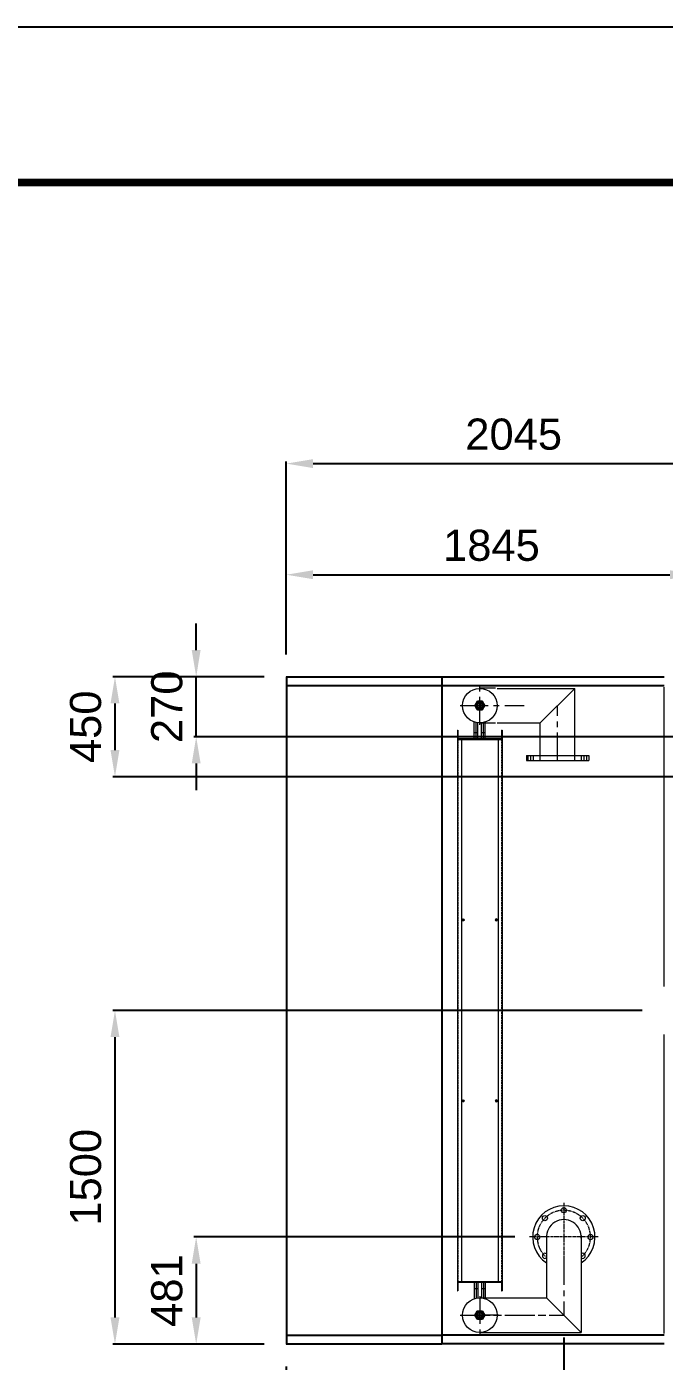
# Model space of a CAD drawing. Header units: millimetres. Extents: x -662366 to 32042, y -139401 to 24090.
# Drawn here: x 10361 to 13228, y 18091 to 24090 of the extents above; entities that cross this region are included whole.
import ezdxf

# ---------------------------------------------------------------- set-up
doc = ezdxf.new("R2010")
doc.units = ezdxf.units.MM
doc.linetypes.add('CENTER', pattern=[2, 1.25, -0.25, 0.25, -0.25])
doc.linetypes.add('HIDDEN', pattern=[0.375, 0.25, -0.125])
doc.layers.add('냉각탑_form', color=1, linetype='Continuous')
doc.styles.get("Standard").update_dxf_attribs({"font": 'arial.ttf'})
doc.dimstyles.new('1.40', dxfattribs={"dimscale": 20, "dimtxt": 1.5, "dimasz": 1, "dimexe": 0.5, "dimexo": 0.5, "dimgap": 0.5, "dimtad": 1, "dimdec": 0, "dimzin": 0, "dimdsep": 46, "dimtxsty": 'Standard', "dimcen": 0, "dimclrd": 2, "dimclre": 2, "dimclrt": 3, "dimadec": 0, "dimazin": 0, "dimtfac": 1, "dimtdec": 0, "dimtmove": 0, "dimatfit": 0, "dimfxl": 1, "dimtolj": 1, "dimtzin": 0, "dimlwd": -1, "dimlwe": -1, "dimarcsym": 0})

# ---------------------------------------------------------------- blocks, each defined once
blk = doc.blocks.new('*D279')
at = {"color": 2, "transparency": 16777216}
for p, q in [((12776.4, 18197.9), (12776.4, 17716.4)), ((11528.4, 18067.9), (11528.4, 17716.4)), ((12656.4, 17726.4), (11648.4, 17726.4))]:
    blk.add_line(p, q, dxfattribs=at)
for points in [[(11648.4, 17746.4), (11648.4, 17706.4), (11528.4, 17726.4)], [(12656.4, 17746.4), (12656.4, 17706.4), (12776.4, 17726.4)]]:
    blk.add_solid(points, dxfattribs=at)
at = {"layer": 'Defpoints', "color": 0, "transparency": 16777216}
for p in [(12776.4, 18297.9), (11528.4, 18167.9), (11528.4, 17726.4)]:
    blk.add_point(p, dxfattribs=at)
at = {"color": 3, "lineweight": 5, "transparency": 16777216, "insert": (12152.4, 17857.9), "char_height": 140, "attachment_point": 5}
blk.add_mtext('\\A1;1248', dxfattribs=at)
blk = doc.blocks.new('*D277')
at = {"color": 2, "transparency": 16777216}
for p, q in [((12556.4, 18649.4), (11113, 18649.4)), ((11123, 18529.4), (11123, 18287.9)), ((11428.4, 18167.9), (11113, 18167.9))]:
    blk.add_line(p, q, dxfattribs=at)
for points in [[(11103, 18529.4), (11143, 18529.4), (11123, 18649.4)], [(11103, 18287.9), (11143, 18287.9), (11123, 18167.9)]]:
    blk.add_solid(points, dxfattribs=at)
at = {"layer": 'Defpoints', "color": 0, "transparency": 16777216}
for p in [(12656.4, 18649.4), (11123, 18167.9), (11528.4, 18167.9)]:
    blk.add_point(p, dxfattribs=at)
at = {"color": 3, "lineweight": 5, "transparency": 16777216, "insert": (10991.5, 18408.6), "char_height": 140, "attachment_point": 5, "rotation": 90}
blk.add_mtext('\\A1;481', dxfattribs=at)
blk = doc.blocks.new('*D278')
at = {"color": 2, "transparency": 16777216}
for p, q in [((13128.4, 19667.8), (10747.8, 19667.8)), ((10757.8, 19547.8), (10757.8, 18287.9)), ((11428.4, 18167.9), (10747.8, 18167.9))]:
    blk.add_line(p, q, dxfattribs=at)
for points in [[(10737.8, 19547.8), (10777.8, 19547.8), (10757.8, 19667.8)], [(10737.8, 18287.9), (10777.8, 18287.9), (10757.8, 18167.9)]]:
    blk.add_solid(points, dxfattribs=at)
at = {"layer": 'Defpoints', "color": 0, "transparency": 16777216}
for p in [(13228.4, 19667.8), (10757.8, 18167.9), (11528.4, 18167.9)]:
    blk.add_point(p, dxfattribs=at)
at = {"color": 3, "lineweight": 5, "transparency": 16777216, "insert": (10626.3, 18917.9), "char_height": 140, "attachment_point": 5, "rotation": 90}
blk.add_mtext('\\A1;1500', dxfattribs=at)
blk = doc.blocks.new('*D287')
at = {"color": 2, "transparency": 16777216}
for p, q in [((13443.6, 19353.3), (13443.6, 17286.9)), ((11528.4, 18067.9), (11528.4, 17286.9)), ((13323.6, 17296.9), (11648.4, 17296.9))]:
    blk.add_line(p, q, dxfattribs=at)
for points in [[(11648.4, 17316.9), (11648.4, 17276.9), (11528.4, 17296.9)], [(13323.6, 17316.9), (13323.6, 17276.9), (13443.6, 17296.9)]]:
    blk.add_solid(points, dxfattribs=at)
at = {"layer": 'Defpoints', "color": 0, "transparency": 16777216}
for p in [(13443.6, 19453.3), (11528.4, 18167.9), (11528.4, 17296.9)]:
    blk.add_point(p, dxfattribs=at)
at = {"color": 3, "lineweight": 5, "transparency": 16777216, "insert": (12486, 17428.3), "char_height": 140, "attachment_point": 5}
blk.add_mtext('\\A1;1915', dxfattribs=at)
blk = doc.blocks.new('*D288')
at = {"color": 2, "transparency": 16777216}
for p, q in [((11123, 21287.9), (11123, 21407.9)), ((11428.4, 21167.9), (11113, 21167.9)), ((11123, 20897.9), (11123, 21167.9)), ((13273.4, 20897.9), (11113, 20897.9)), ((11123, 20777.9), (11123, 20657.9))]:
    blk.add_line(p, q, dxfattribs=at)
for points in [[(11103, 21287.9), (11143, 21287.9), (11123, 21167.9)], [(11103, 20777.9), (11143, 20777.9), (11123, 20897.9)]]:
    blk.add_solid(points, dxfattribs=at)
at = {"layer": 'Defpoints', "color": 0, "transparency": 16777216}
for p in [(11123, 21167.9), (11528.4, 21167.9), (13373.4, 20897.9)]:
    blk.add_point(p, dxfattribs=at)
at = {"color": 3, "lineweight": 5, "transparency": 16777216, "insert": (10991.5, 21032.9), "char_height": 140, "attachment_point": 5, "rotation": 90}
blk.add_mtext('\\A1;270', dxfattribs=at)
blk = doc.blocks.new('*D289')
at = {"color": 2, "transparency": 16777216}
for p, q in [((11428.4, 21167.9), (10747.8, 21167.9)), ((10757.8, 21047.9), (10757.8, 20837.9)), ((13273.4, 20717.9), (10747.8, 20717.9))]:
    blk.add_line(p, q, dxfattribs=at)
for points in [[(10737.8, 21047.9), (10777.8, 21047.9), (10757.8, 21167.9)], [(10737.8, 20837.9), (10777.8, 20837.9), (10757.8, 20717.9)]]:
    blk.add_solid(points, dxfattribs=at)
at = {"layer": 'Defpoints', "color": 0, "transparency": 16777216}
for p in [(11528.4, 21167.9), (10757.8, 20717.9), (13373.4, 20717.9)]:
    blk.add_point(p, dxfattribs=at)
at = {"color": 3, "lineweight": 5, "transparency": 16777216, "insert": (10626.3, 20942.9), "char_height": 140, "attachment_point": 5, "rotation": 90}
blk.add_mtext('\\A1;450', dxfattribs=at)
blk = doc.blocks.new('*D290')
at = {"color": 2, "transparency": 16777216}
for p, q in [((11528.4, 21267.9), (11528.4, 21636.5)), ((11648.4, 21626.5), (13253.4, 21626.5)), ((13373.4, 20997.9), (13373.4, 21636.5))]:
    blk.add_line(p, q, dxfattribs=at)
for points in [[(11648.4, 21646.5), (11648.4, 21606.5), (11528.4, 21626.5)], [(13253.4, 21646.5), (13253.4, 21606.5), (13373.4, 21626.5)]]:
    blk.add_solid(points, dxfattribs=at)
at = {"layer": 'Defpoints', "color": 0, "transparency": 16777216}
for p in [(13373.4, 21626.5), (11528.4, 21167.9), (13373.4, 20897.9)]:
    blk.add_point(p, dxfattribs=at)
at = {"color": 3, "lineweight": 5, "transparency": 16777216, "insert": (12450.9, 21757.9), "char_height": 140, "attachment_point": 5}
blk.add_mtext('\\A1;1845', dxfattribs=at)
blk = doc.blocks.new('*D291')
at = {"color": 2, "transparency": 16777216}
for p, q in [((11528.4, 21267.9), (11528.4, 22136)), ((11648.4, 22126), (13453.4, 22126)), ((13573.4, 20817.9), (13573.4, 22136))]:
    blk.add_line(p, q, dxfattribs=at)
for points in [[(11648.4, 22146), (11648.4, 22106), (11528.4, 22126)], [(13453.4, 22146), (13453.4, 22106), (13573.4, 22126)]]:
    blk.add_solid(points, dxfattribs=at)
at = {"layer": 'Defpoints', "color": 0, "transparency": 16777216}
for p in [(13573.4, 22126), (11528.4, 21167.9), (13573.4, 20717.9)]:
    blk.add_point(p, dxfattribs=at)
at = {"color": 3, "lineweight": 5, "transparency": 16777216, "insert": (12550.9, 22257.5), "char_height": 140, "attachment_point": 5}
blk.add_mtext('\\A1;2045', dxfattribs=at)
blk = doc.blocks.new('A$C019E714B')
at = {"color": 1, "linetype": 'CENTER', "ltscale": 0.5}
for p, q in [((0, 20.8), (36, 20.8)), ((18, 0), (18, 41.6))]:
    blk.add_line(p, q, dxfattribs=at)
at = {"ltscale": 0.5}
blk.add_lwpolyline([(0, 10.4), (18, 0), (36, 10.4), (36, 31.2), (18, 41.6), (0, 31.2)], close=True, dxfattribs=at)
for radius in [18, 13]:
    blk.add_circle((18, 20.8), radius, dxfattribs=at)
blk = doc.blocks.new('4')
at = {"lineweight": 20}
for p, q in [((12228.4, 21167.9), (11528.4, 21167.9)), ((11528.4, 21167.9), (11528.4, 18167.9)), ((11531.4, 21167.9), (11531.4, 18167.9)), ((12228.4, 21164.9), (11531.4, 21164.9)), ((12228.4, 21128.9), (11531.4, 21128.9)), ((12228.4, 21125.9), (11531.4, 21125.9)), ((11531.4, 18209.9), (12228.4, 18209.9)), ((11531.4, 18206.9), (12228.4, 18206.9)), ((11528.4, 18167.9), (12228.4, 18167.9)), ((11531.4, 18170.9), (12228.4, 18170.9))]:
    blk.add_line(p, q, dxfattribs=at)
at = {"color": 0, "lineweight": 20}
for p, q in [((13228.4, 21167.9), (12228.4, 21167.9)), ((12228.4, 18167.9), (12228.4, 21167.9)), ((13228.4, 21164.9), (12228.4, 21164.9)), ((13228.4, 21128.9), (12228.4, 21128.9)), ((13228.4, 21125.9), (12228.4, 21125.9)), ((12231.4, 18167.9), (12231.4, 21167.9)), ((13228.4, 18209.9), (12228.4, 18209.9)), ((13228.4, 18206.9), (12228.4, 18206.9)), ((13228.4, 18170.9), (12228.4, 18170.9)), ((13228.4, 18167.9), (12228.4, 18167.9))]:
    blk.add_line(p, q, dxfattribs=at)
at = {"color": 1, "linetype": 'CENTER', "lineweight": 20, "ltscale": 100}
for p, q in [((12398.4, 20952.2), (12398.4, 21123.6)), ((12310.5, 21037.9), (12598.4, 21037.9)), ((12748.4, 20791.9), (12748.4, 21037.9)), ((12381.9, 20889.9), (12381.9, 20961.9)), ((12414.9, 20889.9), (12414.9, 20961.9)), ((12328.7, 20074.6), (12318.1, 20074.6)), ((12323.4, 20079.9), (12323.4, 20069.2)), ((12468.1, 20074.6), (12478.7, 20074.6)), ((12473.4, 20079.9), (12473.4, 20069.2)), ((12328.7, 19261.2), (12318.1, 19261.2)), ((12323.4, 19266.5), (12323.4, 19255.9)), ((12468.1, 19261.2), (12478.7, 19261.2)), ((12473.4, 19266.5), (12473.4, 19255.9)), ((12776.4, 18558.9), (12776.4, 18297.9)), ((12381.9, 18445.9), (12381.9, 18373.9)), ((12414.9, 18445.9), (12414.9, 18373.9)), ((12398.4, 18383.6), (12398.4, 18212.2)), ((12310.5, 18297.9), (12776.4, 18297.9)), ((12320.6, 18297.9), (12776.4, 18297.9))]:
    blk.add_line(p, q, dxfattribs=at)
at = {"color": 7, "lineweight": 20, "ltscale": 6.38005e-06}
blk.add_line((13228.4, 21120.4), (13228.4, 21120.4), dxfattribs=at)
at = {"color": 7, "lineweight": 20}
for p, q in [((13228.4, 19776), (13228.4, 21120.4)), ((13228.4, 18215.4), (13228.4, 19559.7))]:
    blk.add_line(p, q, dxfattribs=at)
at = {"lineweight": 20, "ltscale": 30}
for p, q in [((12402.4, 21115.9), (12398.4, 21115.7)), ((12469.8, 21115.9), (12398.4, 21115.9)), ((12476.2, 21115.7), (12826.2, 21115.7)), ((12826.2, 21115.7), (12670.6, 20960.1)), ((12826.2, 20791.9), (12826.2, 21115.7)), ((12373.9, 20889.9), (12373.9, 20964.1)), ((12389.9, 20889.9), (12389.9, 20960.6)), ((12402.4, 20959.9), (12398.4, 20960.1)), ((12469.8, 20959.9), (12398.4, 20959.9)), ((12406.9, 20889.9), (12406.9, 20960.6)), ((12422.9, 20889.9), (12422.9, 20964.1)), ((12476.2, 20960.1), (12670.6, 20960.1)), ((12670.6, 20791.9), (12670.6, 20960.1)), ((12298.4, 20927.9), (12300.4, 20927.9)), ((12298.4, 20927.9), (12298.4, 18407.9)), ((12298.4, 20887.9), (12498.4, 20887.9)), ((12298.4, 20885.9), (12498.4, 20885.9)), ((12300.4, 20927.9), (12300.4, 20889.9)), ((12300.4, 20889.9), (12496.4, 20889.9)), ((12316.4, 20885.9), (12316.4, 18449.9)), ((12373.9, 20917.9), (12389.9, 20917.9)), ((12406.9, 20917.9), (12422.9, 20917.9)), ((12480.4, 20885.9), (12480.4, 18449.9)), ((12496.4, 20927.9), (12498.4, 20927.9)), ((12496.4, 20927.9), (12496.4, 20889.9)), ((12498.4, 20927.9), (12498.4, 18407.9)), ((12665.8, 20813.9), (12831, 20813.9)), ((12698.6, 18656.7), (12698.6, 18375.7)), ((12854.2, 18656.7), (12854.2, 18220.1)), ((12298.4, 18449.9), (12498.4, 18449.9)), ((12298.4, 18447.9), (12498.4, 18447.9)), ((12300.4, 18445.9), (12496.4, 18445.9)), ((12300.4, 18445.9), (12300.4, 18407.9)), ((12373.9, 18445.9), (12373.9, 18371.7)), ((12389.9, 18445.9), (12389.9, 18375.2)), ((12406.9, 18445.9), (12406.9, 18375.2)), ((12422.9, 18445.9), (12422.9, 18371.7)), ((12496.4, 18445.9), (12496.4, 18407.9)), ((12298.4, 18407.9), (12300.4, 18407.9)), ((12373.9, 18417.9), (12389.9, 18417.9)), ((12402.4, 18375.9), (12398.4, 18375.7)), ((12398.4, 18375.7), (12698.6, 18375.7)), ((12405.7, 18375.9), (12402.4, 18375.9)), ((12406.9, 18417.9), (12422.9, 18417.9)), ((12496.4, 18407.9), (12498.4, 18407.9)), ((12854.2, 18220.1), (12698.6, 18375.7)), ((12402.4, 18219.9), (12398.4, 18220.1)), ((12398.4, 18220.1), (12854.2, 18220.1))]:
    blk.add_line(p, q, dxfattribs=at)
at = {"color": 6, "linetype": 'HIDDEN', "lineweight": 20, "ltscale": 30}
for p, q in [((12300.4, 20885.9), (12300.4, 18449.9)), ((12496.4, 20885.9), (12496.4, 18449.9))]:
    blk.add_line(p, q, dxfattribs=at)
at = {"lineweight": 20, "ltscale": 0.5}
for p, q in [((12608.4, 20813.9), (12888.4, 20813.9)), ((12608.4, 20813.9), (12608.4, 20791.9)), ((12608.4, 20791.9), (12888.4, 20791.9)), ((12616.4, 20791.9), (12616.4, 20813.9)), ((12640.4, 20791.9), (12640.4, 20813.9)), ((12856.4, 20791.9), (12856.4, 20813.9)), ((12880.4, 20791.9), (12880.4, 20813.9)), ((12888.4, 20813.9), (12888.4, 20791.9))]:
    blk.add_line(p, q, dxfattribs=at)
at = {"color": 1, "linetype": 'CENTER', "lineweight": 20, "ltscale": 0.5}
for p, q in [((12628.4, 20791.9), (12628.4, 20813.9)), ((12868.4, 20791.9), (12868.4, 20813.9)), ((12484.3, 18297.9), (12398.4, 18297.9))]:
    blk.add_line(p, q, dxfattribs=at)
at = {"color": 1, "linetype": 'CENTER', "lineweight": 20, "ltscale": 10}
for p, q in [((12776.4, 18803.6), (12776.4, 18495.1)), ((12930.7, 18649.4), (12622.1, 18649.4))]:
    blk.add_line(p, q, dxfattribs=at)
at = {"color": 7, "lineweight": 20, "ltscale": 6.38004e-06}
blk.add_line((13228.4, 18215.4), (13228.4, 18215.4), dxfattribs=at)
at = {"lineweight": 20, "ltscale": 30}
for points in [[(12319.5, 20076.8), (12323.4, 20079.1), (12327.3, 20076.8), (12327.3, 20072.3), (12323.4, 20070.1), (12319.5, 20072.3)], [(12477.3, 20076.8), (12473.4, 20079.1), (12469.5, 20076.8), (12469.5, 20072.3), (12473.4, 20070.1), (12477.3, 20072.3)], [(12319.5, 19263.5), (12323.4, 19265.7), (12327.3, 19263.5), (12327.3, 19259), (12323.4, 19256.7), (12319.5, 19259)], [(12477.3, 19263.5), (12473.4, 19265.7), (12469.5, 19263.5), (12469.5, 19259), (12473.4, 19256.7), (12477.3, 19259)]]:
    blk.add_lwpolyline(points, close=True, dxfattribs=at)
for centre, radius in [((12398.4, 21037.9), 77.8), ((12323.4, 20074.6), 4.61), ((12473.4, 20074.6), 4.61), ((12323.4, 19261.2), 4.61), ((12473.4, 19261.2), 4.61), ((12398.4, 18297.9), 77.8)]:
    blk.add_circle(centre, radius, dxfattribs=at)
at = {"color": 0, "lineweight": 20, "ltscale": 30}
for centre in [(12776.4, 18769.4), (12691.5, 18734.2), (12861.3, 18734.2), (12656.4, 18649.4), (12896.4, 18649.4)]:
    blk.add_circle(centre, 11.5, dxfattribs=at)
for centre, radius, start, end in [((12776.4, 18649.4), 140, 303.755, 236.245), ((12776.4, 18649.4), 78, 355.7947, 184.2053), ((12691.5, 18564.5), 11.5, 52.10926, 307.89074), ((12861.3, 18564.5), 11.5, 232.10926, 127.89074)]:
    blk.add_arc(centre, radius, start, end, dxfattribs=at)
at = {"color": 1, "linetype": 'CENTER', "lineweight": 20, "ltscale": 10}
blk.add_arc((12776.4, 18649.4), 120, 310.40979, 229.59021, dxfattribs=at)
at = {"lineweight": 20, "ltscale": 0.5, "rotation": 270}
blk.add_blockref('A$C019E714B', (12377.6, 21055.9), dxfattribs=at)
at = {"lineweight": 20, "ltscale": 0.5, "xscale": -1, "rotation": 270}
blk.add_blockref('A$C019E714B', (12377.6, 18279.9), dxfattribs=at)

msp = doc.modelspace()

# ---------------------------------------------------------------- linework, layer by layer
at = {"layer": 'Defpoints'}
msp.add_lwpolyline([(2635.3, 24090), (32042.5, 24090), (32042.5, 3295), (2635.3, 3295)], close=True, dxfattribs=at)
at = {"layer": '냉각탑_form', "const_width": 35}
msp.add_lwpolyline([(3335.5, 23389.9), (3335.5, 3995.1), (31342.3, 3995.1), (31342.3, 23389.9)], close=True, dxfattribs=at)

# ---------------------------------------------------------------- block references
msp.add_blockref('4', (0, 0))

# ---------------------------------------------------------------- dimensions: what is measured, and where the dimension line sits
at = {"lineweight": 5}
for base, p1, p2, picture, middle in [((13573.4, 22126), (11528.4, 21167.9), (13573.4, 20717.9), '*D291', (12550.9, 22257.5)), ((13373.4, 21626.5), (11528.4, 21167.9), (13373.4, 20897.9), '*D290', (12450.9, 21757.9)), ((11528.4, 17296.9), (13443.6, 19453.3), (11528.4, 18167.9), '*D287', (12486, 17428.3)), ((11528.4, 17726.4), (12776.4, 18297.9), (11528.4, 18167.9), '*D279', (12152.4, 17857.9))]:
    dim = msp.add_linear_dim(base=base, p1=p1, p2=p2, dimstyle='1.40', override={"dimtxt": 7, "dimasz": 6, "dimexo": 5, "dimgap": 3}, dxfattribs=at)
    dim.commit()
    dim.dimension.update_dxf_attribs({"geometry": picture, "text_midpoint": middle})
dim = msp.add_linear_dim(base=(11123, 21167.9), p1=(13373.4, 20897.9), p2=(11528.4, 21167.9), angle=90, dimstyle='1.40', override={"dimtxt": 7, "dimasz": 6, "dimexo": 5, "dimgap": 3}, dxfattribs=at)
dim.commit()
dim.dimension.update_dxf_attribs({"geometry": '*D288', "text_midpoint": (11123, 21032.9), "dimtype": 160})
for base, p1, p2, picture, middle in [((10757.8, 20717.9), (11528.4, 21167.9), (13373.4, 20717.9), '*D289', (10626.3, 20942.9)), ((10757.8, 18167.9), (13228.4, 19667.8), (11528.4, 18167.9), '*D278', (10626.3, 18917.9)), ((11122.9982, 18167.8931), (12656.4027, 18649.3705), (11528.4027, 18167.8931), '*D277', (10991.518, 18408.6318))]:
    dim = msp.add_linear_dim(base=base, p1=p1, p2=p2, angle=90, dimstyle='1.40', override={"dimtxt": 7, "dimasz": 6, "dimexo": 5, "dimgap": 3}, dxfattribs=at)
    dim.commit()
    dim.dimension.update_dxf_attribs({"geometry": picture, "text_midpoint": middle})

doc.saveas('drawing.dxf')
